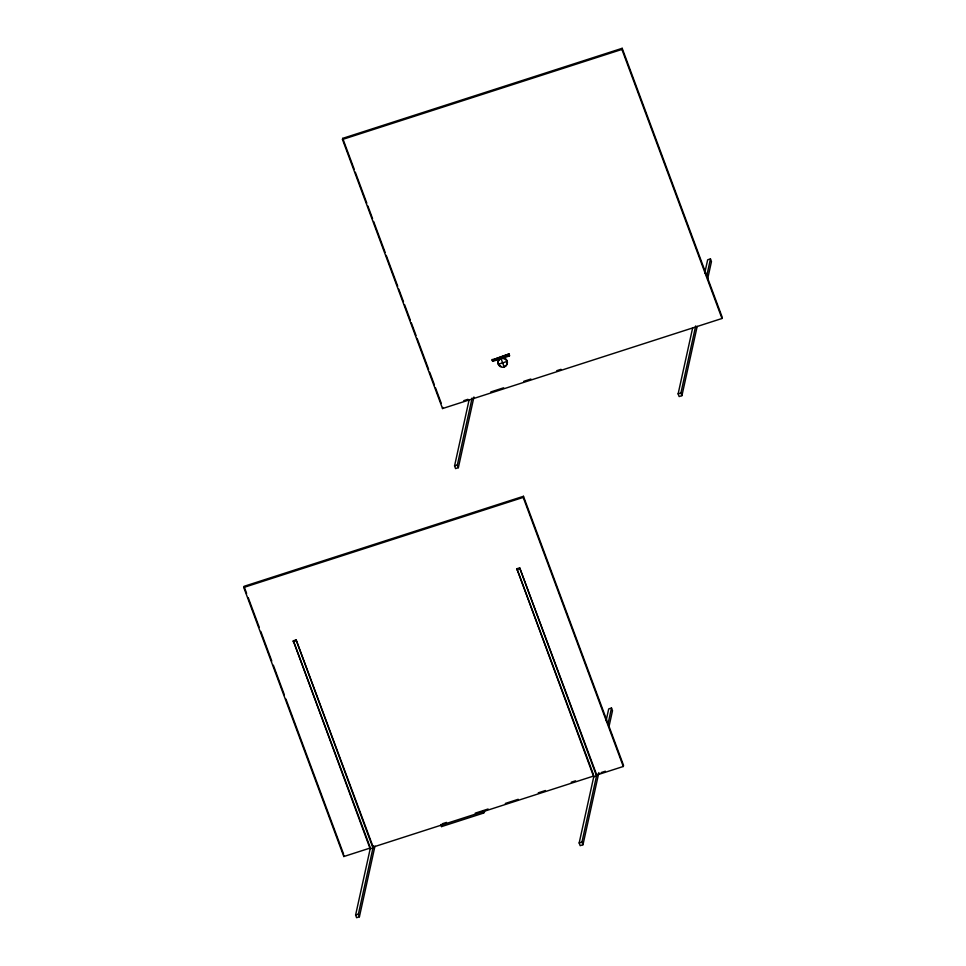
<?xml version="1.0" encoding="UTF-8"?>
<svg xmlns="http://www.w3.org/2000/svg" width="966" height="966" viewBox="0 0 966 966"><rect width="100%" height="100%" fill="white"/><g stroke="black" fill="none" stroke-linecap="round" stroke-linejoin="round"><path stroke-width="1.45" d="M440.689 824.541L441.571 826.594L441.45 825.471M593.945 775.94L373.166 847.073L296.115 639.89L293.326 640.796L370.376 847.979L343.824 856.528L243.758 587.461L244.012 586.338L523.463 496.295L623.529 765.362L623.287 766.485L596.734 775.034L519.684 567.851L516.895 568.757L593.74 776.833L579.177 842.968L580.168 845.661L582.969 844.755L598.872 772.571M342.471 139.466L342.713 138.355L622.176 48.3L722.242 317.367L721.988 318.49L442.537 408.546L342.471 139.466L621.923 49.423L622.176 48.3M374.977 846.083L359.4 916.794L356.611 917.7L355.609 915.007L370.183 848.873L293.326 640.796M359.4 916.794L358.398 914.114L372.973 847.967L296.115 639.89M343.824 856.528L344.077 855.417M442.537 408.546L442.778 407.423M473.944 396.978L458.355 467.689L455.566 468.595L454.563 465.902L469.09 399.984M373.166 847.073L373.419 845.962M458.355 467.689L457.353 464.996L472.12 397.968M492.177 360.004L509.094 353.942L509.444 355.947L492.672 361.356L492.177 360.004L509.094 353.942M492.672 361.356L492.322 359.34M623.287 766.485L523.222 497.405L523.463 496.295M582.969 844.755L581.967 842.062L596.541 775.927L519.684 567.851M606.129 720.624L608.713 708.911L611.502 708.006L612.504 710.698L608.93 726.903M697.174 326.411L681.924 395.649L679.134 396.555L678.132 393.862L692.646 327.945M704.757 273.028L707.667 259.794L710.457 258.9L711.459 261.593L707.571 279.271M596.734 775.034L596.976 773.923M607.952 724.114L611.502 708.006M681.924 395.649L680.921 392.957L695.689 325.928M706.581 276.53L710.457 258.9M441.571 826.594L483.495 813.094L483.374 811.959M494.218 360.233L498.42 358.881M502.61 357.529L509.589 355.283M498.251 364.279L507.005 361.453M463.74 400.673L467.93 399.32M490.764 391.967L503.66 387.801M523.741 381.341L530.902 379.034M556.706 370.715L561.005 369.326M454.563 465.902L457.353 464.996M678.132 393.862L680.921 392.957M243.758 587.461L523.222 497.405M293.133 641.69L295.922 640.784M516.689 569.65L519.491 568.745M442.223 823.793L446.534 822.404M475.2 813.167L488.108 809.001M505.303 803.458L518.211 799.305M538.279 792.832L545.44 790.526M571.244 782.206L575.555 780.83M601.178 772.571L605.368 771.218M370.183 848.873L372.973 847.967M593.74 776.833L596.541 775.927M355.609 915.007L358.398 914.114M579.177 842.968L581.967 842.062M481.829 812.587L484.352 811.355M483.423 813.058L482.614 811.042M621.923 49.423L721.988 318.49M508.949 354.607L509.444 355.947M501.064 358.652L504.192 367.08M516.895 568.757L593.414 774.527M342.713 138.355L354.244 169.34M355.295 172.165L366.814 203.15M367.865 205.975L372.574 218.654M373.625 221.468L385.156 252.464M386.195 255.278L397.726 286.274M398.777 289.088L403.486 301.766M404.537 304.58L410.296 320.084M411.347 322.898L416.068 335.576M417.107 338.39L428.638 369.386M429.689 372.2L434.398 384.879M435.449 387.704L441.208 403.196M244.531 587.751L246.62 593.39M248.202 597.616L259.202 627.2M260.772 631.426L271.772 661.01M273.342 665.236L284.342 694.82M285.924 699.046L343.546 854.004M484.244 810.872A1.485 1.413 12.4 0 1 482.384 812.925M506.317 365.136A4.661 4.432 12.4 0 1 504.337 366.404M500.786 366.174A4.661 4.432 12.4 0 1 500.134 358.495M502.392 357.758A4.661 4.432 12.4 0 1 506.981 364.182M498.806 365.317A4.661 4.432 12.4 0 0 506.824 364.846A4.661 4.432 12.4 0 0 502.248 358.434A4.661 4.432 12.4 0 0 498.806 365.317"/></g></svg>
